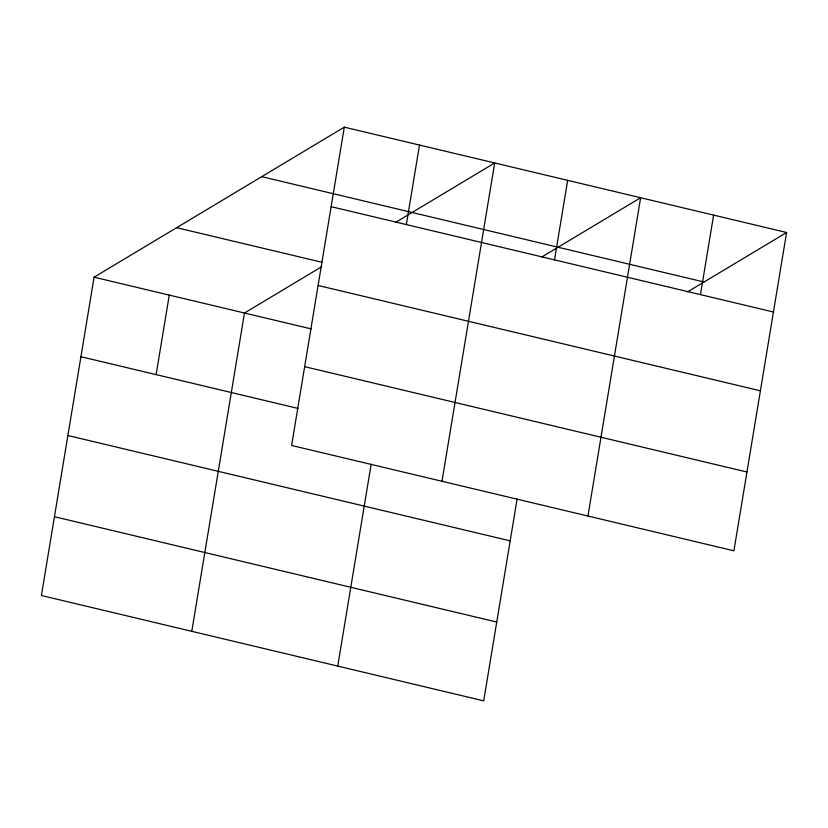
<?xml version="1.0" encoding="UTF-8"?>
<svg xmlns="http://www.w3.org/2000/svg" width="828" height="828" viewBox="0 0 828 828"><rect width="100%" height="100%" fill="white"/><g stroke="black" fill="none" stroke-linecap="round" stroke-linejoin="round"><path stroke-width="1.24" d="M344.303 127.15L291.611 445.464L733.908 550.796L786.6 232.492L344.303 127.15L94.092 277.204L41.4 595.508L483.697 700.85L517.127 498.911M156.119 374.629L169.285 295.11M191.785 631.329L244.477 313.015L321.543 266.802M406.331 224.574L419.496 145.055M337.741 666.085L371.172 464.156M441.986 481.275L494.689 162.961L395.753 222.297M554.501 259.868L567.666 180.349M587.942 516.041L640.644 197.726L541.719 257.053M700.457 294.623L713.622 215.104M687.675 291.818L786.6 232.492M261.731 176.664L704.028 282.006M331.138 206.669L773.435 312.011M176.664 227.679L322.03 262.3M318.097 285.474L760.394 390.806M94.092 277.204L311.162 328.892M304.652 366.659L746.949 472.001M80.937 356.713L297.997 408.411M67.886 435.518L510.183 540.86M54.441 516.713L496.738 622.045"/></g></svg>
